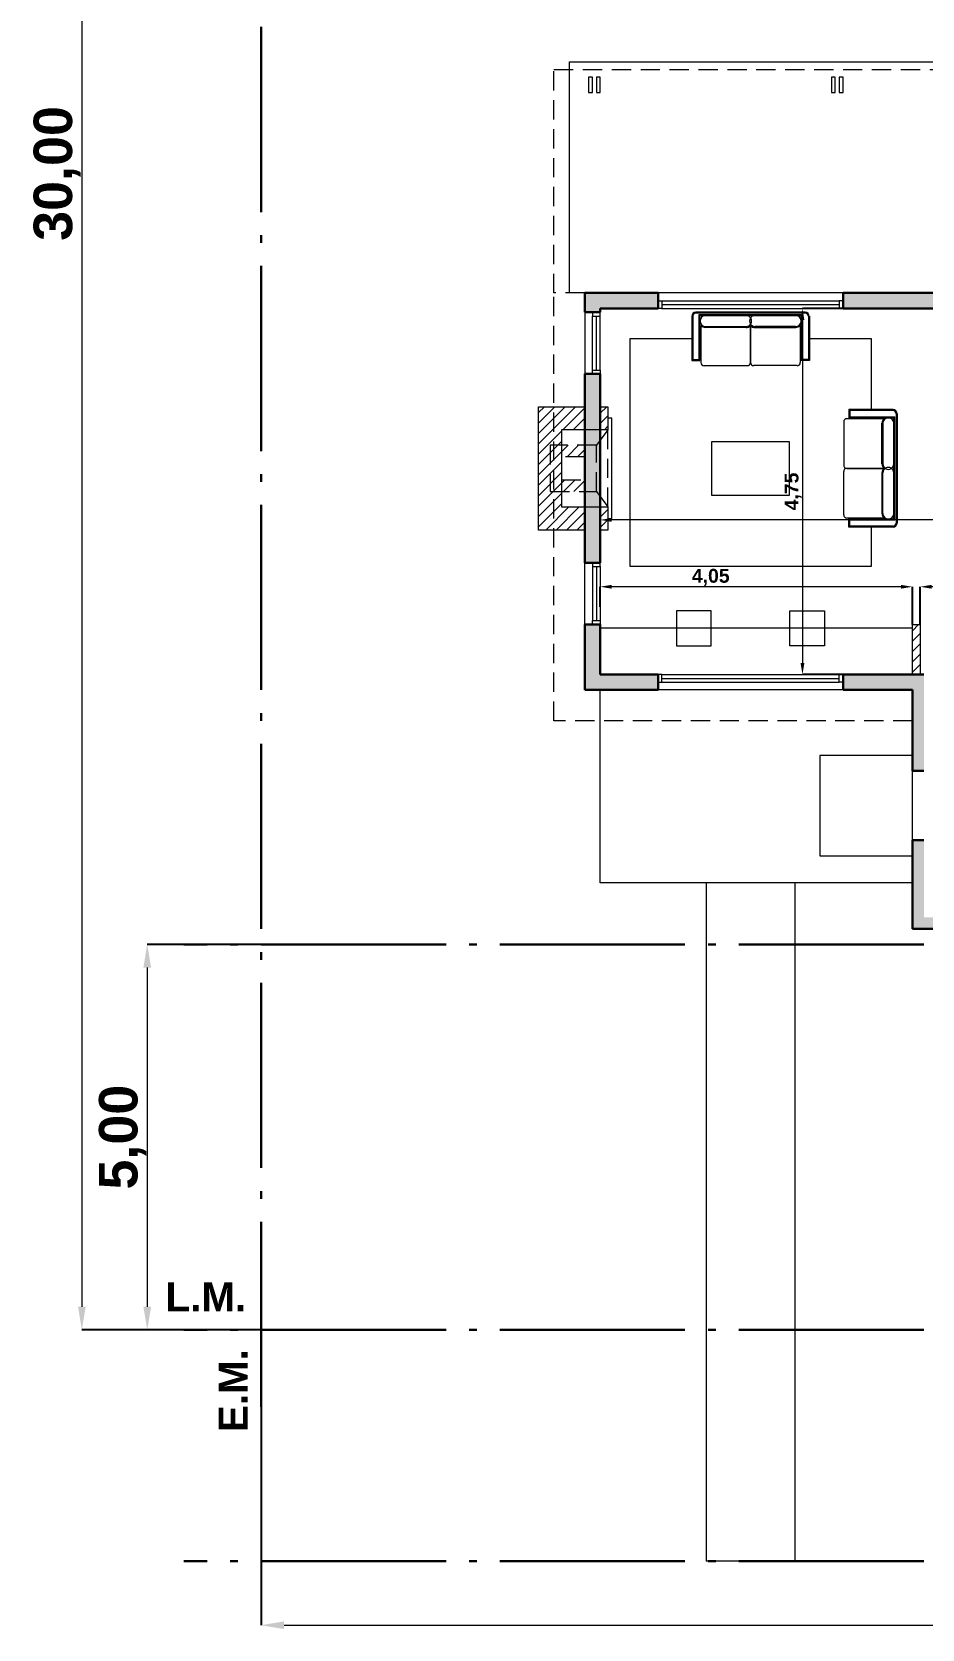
# Model space of a CAD drawing. Header units: millimetres. Extents: x 1434 to 1765, y 1396 to 1517.
# Drawn here: x 1595.98 to 1607.53, y 1478.21 to 1498.92 of the extents above; entities that cross this region are included whole.
import ezdxf

# ---------------------------------------------------------------- set-up
doc = ezdxf.new("R2010")
doc.units = ezdxf.units.MM
doc.linetypes.add('ACAD_ISO04W100', pattern=[30, 24, -3, 0, -3])
doc.linetypes.add('HIDDEN', pattern=[0.375, 0.25, -0.125])
for name, color, linetype, lineweight in [('0.1', 50, 'Continuous', 0), ('0.2', 40, 'Continuous', 20), ('0.3', 30, 'Continuous', 30), ('carpinterias', 140, 'Continuous', 9), ('cotas', 104, 'Continuous', 18), ('L.M.', 160, 'ACAD_ISO04W100', 30), ('nomenclatura', 41, 'Continuous', 18)]:
    doc.layers.add(name, color=color, linetype=linetype, lineweight=lineweight)
for name, color, linetype, lineweight, true_color in [('gris', 252, 'Continuous', 18, 0x696969), ('madera', 7, 'Continuous', 18, 0x997033), ('rojo muros', 7, 'Continuous', 18, 0xe60a62)]:
    doc.layers.add(name, color=color, linetype=linetype, lineweight=lineweight, true_color=true_color)
doc.styles.add('SANSSERIFBOLD', font='sasb____.pfb')
doc.styles.get("Standard").update_dxf_attribs({"font": 'arial.ttf'})
doc.dimstyles.new('ISO-25', dxfattribs={"dimtxt": 2.5, "dimasz": 2.5, "dimexe": 1.25, "dimexo": 0.625, "dimtad": 1, "dimtxsty": 'Standard', "dimcen": 2.5, "dimadec": 0, "dimazin": 0, "dimtfac": 1, "dimtmove": 0, "dimatfit": 3, "dimfxl": 1, "dimarcsym": 0})

# ---------------------------------------------------------------- blocks, each defined once
blk = doc.blocks.new('*D26')
at = {"layer": 'cotas', "color": 0, "linetype": 'Continuous', "lineweight": -2}
for p, q in [((1598.955, 1481.086), (1598.955, 1478.255)), ((1618.955, 1481.086), (1618.955, 1478.255))]:
    blk.add_line(p, q, dxfattribs=at)
at = {"layer": 'cotas', "color": 0, "linetype": 'Continuous', "lineweight": 9}
blk.add_line((1599.255, 1478.255), (1618.655, 1478.255), dxfattribs=at)
at = {"layer": 'cotas', "color": 0, "linetype": 'Continuous'}
for points in [[(1599.255, 1478.305), (1599.255, 1478.205), (1598.955, 1478.255)], [(1618.655, 1478.305), (1618.655, 1478.205), (1618.955, 1478.255)]]:
    blk.add_solid(points, dxfattribs=at)
at = {"layer": 'Defpoints', "color": 0, "linetype": 'Continuous'}
for p in [(1598.955, 1481.086), (1618.955, 1481.086), (1618.955, 1478.255)]:
    blk.add_point(p, dxfattribs=at)
at = {"layer": 'cotas', "linetype": 'Continuous', "insert": (1609.405, 1478.575), "char_height": 0.5, "attachment_point": 5, "style": 'SANSSERIFBOLD'}
blk.add_mtext('20,00', dxfattribs=at)
blk = doc.blocks.new('*D27')
at = {"layer": 'cotas', "color": 0, "linetype": 'Continuous', "lineweight": -2}
for p, q in [((1597.955, 1512.086), (1596.631, 1512.086)), ((1597.955, 1482.086), (1596.631, 1482.086))]:
    blk.add_line(p, q, dxfattribs=at)
at = {"layer": 'cotas', "color": 0, "linetype": 'Continuous', "lineweight": 9}
blk.add_line((1596.631, 1511.786), (1596.631, 1482.386), dxfattribs=at)
at = {"layer": 'cotas', "color": 0, "linetype": 'Continuous'}
for points in [[(1596.581, 1511.786), (1596.681, 1511.786), (1596.631, 1512.086)], [(1596.581, 1482.386), (1596.681, 1482.386), (1596.631, 1482.086)]]:
    blk.add_solid(points, dxfattribs=at)
at = {"layer": 'Defpoints', "color": 0, "linetype": 'Continuous'}
for p in [(1597.955, 1512.086), (1596.631, 1482.086), (1597.955, 1482.086)]:
    blk.add_point(p, dxfattribs=at)
at = {"layer": 'cotas', "linetype": 'Continuous', "insert": (1596.311, 1497.086), "char_height": 0.5, "attachment_point": 5, "rotation": 90, "style": 'SANSSERIFBOLD'}
blk.add_mtext('30,00', dxfattribs=at)
blk = doc.blocks.new('*D28')
at = {"layer": 'cotas', "color": 0, "linetype": 'Continuous', "lineweight": -2}
for p, q in [((1598.955, 1487.086), (1597.479, 1487.086)), ((1598.955, 1482.086), (1597.479, 1482.086))]:
    blk.add_line(p, q, dxfattribs=at)
at = {"layer": 'cotas', "color": 0, "linetype": 'Continuous', "lineweight": 9}
blk.add_line((1597.479, 1486.786), (1597.479, 1482.386), dxfattribs=at)
at = {"layer": 'cotas', "color": 0, "linetype": 'Continuous'}
for points in [[(1597.429, 1486.786), (1597.529, 1486.786), (1597.479, 1487.086)], [(1597.429, 1482.386), (1597.529, 1482.386), (1597.479, 1482.086)]]:
    blk.add_solid(points, dxfattribs=at)
at = {"layer": 'Defpoints', "color": 0, "linetype": 'Continuous'}
for p in [(1598.955, 1487.086), (1597.479, 1482.086), (1598.955, 1482.086)]:
    blk.add_point(p, dxfattribs=at)
at = {"layer": 'cotas', "linetype": 'Continuous', "insert": (1597.159, 1484.586), "char_height": 0.5, "attachment_point": 5, "rotation": 90, "style": 'SANSSERIFBOLD'}
blk.add_mtext('5,00', dxfattribs=at)
blk = doc.blocks.new('*D44')
at = {"layer": 'cotas', "color": 0, "linetype": 'Continuous', "lineweight": -2}
for p, q in [((1606.505, 1495.336), (1605.979, 1495.336)), ((1606.687, 1490.586), (1605.979, 1490.586))]:
    blk.add_line(p, q, dxfattribs=at)
at = {"layer": 'cotas', "color": 0, "linetype": 'Continuous', "lineweight": 9}
blk.add_line((1605.979, 1495.186), (1605.979, 1490.736), dxfattribs=at)
at = {"layer": 'cotas', "color": 0, "linetype": 'Continuous'}
for points in [[(1605.954, 1495.186), (1606.004, 1495.186), (1605.979, 1495.336)], [(1605.954, 1490.736), (1606.004, 1490.736), (1605.979, 1490.586)]]:
    blk.add_solid(points, dxfattribs=at)
at = {"layer": 'Defpoints', "color": 0, "linetype": 'Continuous'}
for p in [(1606.505, 1495.336), (1605.979, 1490.586), (1606.687, 1490.586)]:
    blk.add_point(p, dxfattribs=at)
at = {"layer": 'cotas', "linetype": 'Continuous', "insert": (1605.857, 1492.961), "char_height": 0.18, "attachment_point": 5, "rotation": 90, "style": 'SANSSERIFBOLD'}
blk.add_mtext('4,75', dxfattribs=at)
blk = doc.blocks.new('*D51')
at = {"layer": 'cotas', "color": 0, "linetype": 'Continuous', "lineweight": -2}
for p, q in [((1603.355, 1491.463), (1603.355, 1491.725)), ((1607.405, 1491.236), (1607.405, 1491.725))]:
    blk.add_line(p, q, dxfattribs=at)
at = {"layer": 'cotas', "color": 0, "linetype": 'Continuous', "lineweight": 9}
blk.add_line((1607.255, 1491.725), (1603.505, 1491.725), dxfattribs=at)
at = {"layer": 'cotas', "color": 0, "linetype": 'Continuous'}
for points in [[(1603.505, 1491.75), (1603.505, 1491.7), (1603.355, 1491.725)], [(1607.255, 1491.75), (1607.255, 1491.7), (1607.405, 1491.725)]]:
    blk.add_solid(points, dxfattribs=at)
at = {"layer": 'Defpoints', "color": 0, "linetype": 'Continuous'}
for p in [(1603.355, 1491.725), (1603.355, 1491.463), (1607.405, 1491.236)]:
    blk.add_point(p, dxfattribs=at)
at = {"layer": 'cotas', "linetype": 'Continuous', "insert": (1604.789, 1491.847), "char_height": 0.18, "attachment_point": 5, "style": 'SANSSERIFBOLD'}
blk.add_mtext('4,05', dxfattribs=at)
blk = doc.blocks.new('*D52')
at = {"layer": 'cotas', "color": 0, "linetype": 'Continuous', "lineweight": -2}
for p, q in [((1607.505, 1491.236), (1607.505, 1491.725)), ((1613.355, 1491.578), (1613.355, 1491.725))]:
    blk.add_line(p, q, dxfattribs=at)
at = {"layer": 'cotas', "color": 0, "linetype": 'Continuous', "lineweight": 9}
blk.add_line((1613.205, 1491.725), (1607.655, 1491.725), dxfattribs=at)
at = {"layer": 'cotas', "color": 0, "linetype": 'Continuous'}
for points in [[(1607.655, 1491.75), (1607.655, 1491.7), (1607.505, 1491.725)], [(1613.205, 1491.75), (1613.205, 1491.7), (1613.355, 1491.725)]]:
    blk.add_solid(points, dxfattribs=at)
at = {"layer": 'Defpoints', "color": 0, "linetype": 'Continuous'}
for p in [(1607.505, 1491.725), (1613.355, 1491.578), (1607.505, 1491.236)]:
    blk.add_point(p, dxfattribs=at)
at = {"layer": 'cotas', "linetype": 'Continuous', "insert": (1609.687, 1491.847), "char_height": 0.18, "attachment_point": 5, "style": 'SANSSERIFBOLD'}
blk.add_mtext('5,85', dxfattribs=at)
blk = doc.blocks.new('*D53')
at = {"layer": 'cotas', "color": 0, "linetype": 'Continuous', "lineweight": -2}
for p, q in [((1603.355, 1492.331), (1603.355, 1492.592)), ((1612.855, 1492.336), (1612.855, 1492.592))]:
    blk.add_line(p, q, dxfattribs=at)
at = {"layer": 'cotas', "color": 0, "linetype": 'Continuous', "lineweight": 9}
blk.add_line((1612.705, 1492.592), (1603.505, 1492.592), dxfattribs=at)
at = {"layer": 'cotas', "color": 0, "linetype": 'Continuous'}
for points in [[(1603.505, 1492.617), (1603.505, 1492.567), (1603.355, 1492.592)], [(1612.705, 1492.617), (1612.705, 1492.567), (1612.855, 1492.592)]]:
    blk.add_solid(points, dxfattribs=at)
at = {"layer": 'Defpoints', "color": 0, "linetype": 'Continuous'}
for p in [(1603.355, 1492.592), (1603.355, 1492.331), (1612.855, 1492.336)]:
    blk.add_point(p, dxfattribs=at)
at = {"layer": 'cotas', "linetype": 'Continuous', "insert": (1609.687, 1492.714), "char_height": 0.18, "attachment_point": 5, "style": 'SANSSERIFBOLD'}
blk.add_mtext('9,50', dxfattribs=at)

msp = doc.modelspace()

# ---------------------------------------------------------------- hatches: boundary and pattern name
at = {"layer": 'gris'}
h = msp.add_hatch(dxfattribs=at)
h.set_pattern_fill('LINE', color=256, scale=0.03, angle=45, style=0)
h.paths.add_polyline_path([(1611.255, 1489.436), (1610.505, 1489.436), (1610.505, 1489.336), (1611.255, 1489.336)])
h.paths.add_polyline_path([(1609.705, 1489.436), (1609.655, 1489.436), (1609.655, 1489.336), (1609.705, 1489.336)])
h.paths.add_polyline_path([(1607.505, 1491.236), (1607.405, 1491.236), (1607.405, 1490.586), (1607.505, 1490.586)])
at = {"layer": 'rojo muros'}
h = msp.add_hatch(color=256, dxfattribs=at)
h.paths.add_polyline_path([(1604.105, 1495.536), (1603.155, 1495.536), (1603.155, 1495.286), (1603.355, 1495.286), (1603.355, 1495.336), (1604.105, 1495.336)])
h.paths.add_polyline_path([(1607.755, 1495.536), (1606.505, 1495.536), (1606.505, 1495.336), (1607.755, 1495.336)])
h.paths.add_polyline_path([(1610.805, 1495.536), (1610.155, 1495.536), (1610.155, 1495.336), (1610.805, 1495.336)])
h.paths.add_polyline_path([(1613.055, 1495.536), (1612.805, 1495.536), (1612.805, 1495.336), (1612.855, 1495.336), (1612.855, 1495.286), (1613.055, 1495.286)])
h.paths.add_polyline_path([(1613.055, 1494.736), (1612.855, 1494.736), (1612.855, 1493.186), (1613.055, 1493.186)])
h.paths.add_polyline_path([(1613.555, 1492.336), (1613.055, 1492.336), (1613.055, 1492.386), (1612.855, 1492.386), (1612.855, 1492.336), (1610.755, 1492.336), (1610.755, 1492.186), (1613.355, 1492.186), (1613.355, 1491.386), (1613.555, 1491.386)])
h.paths.add_polyline_path([(1613.555, 1490.586), (1613.305, 1490.586), (1613.305, 1490.436), (1613.555, 1490.436)])
h.paths.add_polyline_path([(1613.305, 1490.586), (1613.255, 1490.586), (1613.255, 1490.486), (1613.28, 1490.486), (1613.28, 1490.436), (1613.305, 1490.436)])
h.paths.add_polyline_path([(1613.255, 1490.586), (1612.655, 1490.586), (1612.655, 1490.486), (1612.63, 1490.486), (1612.63, 1490.436), (1613.28, 1490.436), (1613.28, 1490.486), (1613.255, 1490.486)])
h.paths.add_polyline_path([(1612.655, 1490.586), (1612.605, 1490.586), (1612.605, 1490.508), (1612.622, 1490.436), (1612.63, 1490.436), (1612.63, 1490.486), (1612.655, 1490.486)])
h.paths.add_polyline_path([(1612.587, 1490.586), (1610.505, 1490.586), (1610.505, 1490.436), (1611.255, 1490.436), (1611.255, 1487.236), (1610.505, 1487.236), (1610.505, 1487.086), (1611.405, 1487.086), (1611.405, 1490.436), (1612.605, 1490.436), (1612.605, 1490.508)])
h.paths.add_polyline_path([(1609.705, 1487.236), (1609.655, 1487.236), (1609.655, 1490.436), (1609.705, 1490.436), (1609.705, 1490.586), (1608.405, 1490.586), (1608.405, 1490.436), (1609.505, 1490.436), (1609.505, 1487.436), (1608.83, 1487.436), (1608.83, 1487.286), (1609.505, 1487.286), (1609.505, 1487.086), (1609.705, 1487.086)])
h.paths.add_polyline_path([(1608.03, 1487.436), (1607.555, 1487.436), (1607.555, 1488.436), (1607.405, 1488.436), (1607.405, 1487.286), (1608.03, 1487.286)])
h.paths.add_polyline_path([(1607.555, 1490.386), (1607.555, 1490.586), (1606.505, 1490.586), (1606.505, 1490.386), (1607.405, 1490.386), (1607.405, 1489.336), (1607.555, 1489.336)])
h.paths.add_polyline_path([(1604.105, 1490.586), (1603.355, 1490.586), (1603.355, 1491.236), (1603.155, 1491.236), (1603.155, 1490.386), (1604.105, 1490.386)])
h.paths.add_polyline_path([(1603.355, 1492.761), (1603.155, 1492.761), (1603.155, 1492.036), (1603.355, 1492.036)])
h.paths.add_polyline_path([(1603.355, 1492.894), (1603.305, 1492.961), (1603.155, 1492.961), (1603.155, 1492.761), (1603.355, 1492.761)])
h.paths.add_polyline_path([(1603.305, 1493.561), (1603.155, 1493.561), (1603.155, 1492.961), (1603.305, 1492.961)])
h.paths.add_polyline_path([(1603.355, 1493.628), (1603.305, 1493.561), (1603.305, 1492.961), (1603.355, 1492.894)])
h.paths.add_polyline_path([(1603.355, 1493.761), (1603.155, 1493.761), (1603.155, 1493.561), (1603.305, 1493.561), (1603.355, 1493.628)])
h.paths.add_polyline_path([(1603.355, 1494.486), (1603.155, 1494.486), (1603.155, 1493.761), (1603.355, 1493.761)])
h = msp.add_hatch(dxfattribs=at)
h.set_pattern_fill('LINE', color=256, scale=0.03, angle=45, style=0)
h.paths.add_polyline_path([(1603.455, 1494.061), (1603.355, 1494.061), (1603.355, 1493.761), (1603.455, 1493.761)])
h.paths.add_polyline_path([(1603.455, 1492.761), (1603.355, 1492.761), (1603.355, 1492.461), (1603.455, 1492.461)])
h.paths.add_polyline_path([(1603.155, 1492.461), (1603.155, 1492.761), (1602.855, 1492.761), (1602.855, 1492.961), (1602.755, 1492.961), (1602.755, 1492.461)])
h.paths.add_polyline_path([(1602.755, 1492.961), (1602.705, 1492.961), (1602.705, 1493.561), (1602.755, 1493.561), (1602.755, 1494.061), (1602.555, 1494.061), (1602.555, 1492.461), (1602.755, 1492.461)])
h.paths.add_polyline_path([(1602.705, 1492.961), (1602.755, 1492.961), (1602.755, 1493.561), (1602.705, 1493.561)], flags=16)
h.paths.add_polyline_path([(1602.755, 1492.961), (1602.855, 1492.961), (1602.855, 1493.561), (1602.755, 1493.561)])
h.paths.add_polyline_path([(1603.155, 1493.411), (1603.155, 1493.561), (1602.855, 1493.561), (1602.855, 1493.411)])
h.paths.add_polyline_path([(1603.155, 1492.961), (1603.155, 1493.111), (1602.855, 1493.111), (1602.855, 1492.961)])
h.paths.add_polyline_path([(1603.155, 1493.761), (1603.155, 1494.061), (1602.755, 1494.061), (1602.755, 1493.561), (1602.855, 1493.561), (1602.855, 1493.761)])

# ---------------------------------------------------------------- linework, layer by layer
at = {"layer": '0.1', "linetype": 'HIDDEN'}
for p, q in [((1602.755, 1495.536), (1602.755, 1498.436)), ((1602.755, 1498.436), (1618.955, 1498.436)), ((1602.755, 1489.986), (1602.755, 1495.536)), ((1603.155, 1495.536), (1602.755, 1495.536)), ((1607.405, 1489.986), (1602.755, 1489.986))]:
    msp.add_line(p, q, dxfattribs=at)
at = {"layer": '0.1'}
for p, q in [((1606.505, 1495.536), (1604.105, 1495.536)), ((1603.155, 1495.286), (1603.155, 1494.486)), ((1603.155, 1491.236), (1603.155, 1492.036)), ((1606.505, 1490.386), (1604.105, 1490.386))]:
    msp.add_line(p, q, dxfattribs=at)
at = {"layer": '0.2'}
for p, q in [((1607.405, 1490.586), (1607.405, 1491.236)), ((1607.405, 1491.236), (1607.505, 1491.236)), ((1607.505, 1491.236), (1607.505, 1490.586))]:
    msp.add_line(p, q, dxfattribs=at)
at = {"layer": '0.3'}
for p, q in [((1603.155, 1495.536), (1604.105, 1495.536)), ((1603.155, 1495.286), (1603.155, 1495.536)), ((1604.105, 1495.336), (1604.105, 1495.536)), ((1606.505, 1495.336), (1606.505, 1495.536)), ((1606.505, 1495.536), (1607.755, 1495.536)), ((1603.355, 1495.336), (1604.105, 1495.336)), ((1603.355, 1495.286), (1603.355, 1495.336)), ((1606.505, 1495.336), (1607.755, 1495.336)), ((1603.355, 1495.286), (1603.155, 1495.286)), ((1603.355, 1494.486), (1603.155, 1494.486)), ((1603.155, 1492.036), (1603.155, 1494.486)), ((1603.355, 1492.036), (1603.355, 1494.486)), ((1603.355, 1492.036), (1603.155, 1492.036)), ((1603.155, 1490.386), (1603.155, 1491.236)), ((1603.355, 1491.236), (1603.155, 1491.236)), ((1603.355, 1490.586), (1603.355, 1491.236)), ((1604.105, 1490.586), (1603.355, 1490.586)), ((1604.105, 1490.586), (1604.105, 1490.386)), ((1607.555, 1490.586), (1606.505, 1490.586)), ((1606.505, 1490.586), (1606.505, 1490.386)), ((1604.105, 1490.386), (1603.155, 1490.386)), ((1607.405, 1490.386), (1606.505, 1490.386)), ((1607.405, 1489.336), (1607.405, 1490.386)), ((1607.555, 1489.336), (1607.405, 1489.336)), ((1607.555, 1488.436), (1607.405, 1488.436)), ((1607.405, 1488.436), (1607.405, 1487.286)), ((1607.405, 1487.286), (1608.03, 1487.286))]:
    msp.add_line(p, q, dxfattribs=at)
at = {"layer": 'carpinterias'}
for p, q in [((1604.155, 1495.436), (1606.455, 1495.436)), ((1604.155, 1495.386), (1606.455, 1495.386)), ((1604.155, 1495.336), (1606.455, 1495.336)), ((1603.255, 1494.536), (1603.255, 1495.236)), ((1603.305, 1494.536), (1603.305, 1495.236)), ((1603.355, 1494.536), (1603.355, 1495.236)), ((1603.255, 1491.986), (1603.255, 1491.286)), ((1603.305, 1491.986), (1603.305, 1491.286)), ((1603.355, 1491.986), (1603.355, 1491.286)), ((1604.155, 1490.586), (1606.455, 1490.586)), ((1604.155, 1490.536), (1606.455, 1490.536)), ((1604.155, 1490.486), (1606.455, 1490.486))]:
    msp.add_line(p, q, dxfattribs=at)
for points in [[(1604.155, 1495.336), (1604.105, 1495.336), (1604.105, 1495.436), (1604.155, 1495.436)], [(1606.455, 1495.336), (1606.505, 1495.336), (1606.505, 1495.436), (1606.455, 1495.436)], [(1603.355, 1495.236), (1603.355, 1495.286), (1603.255, 1495.286), (1603.255, 1495.236)], [(1603.355, 1494.536), (1603.355, 1494.486), (1603.255, 1494.486), (1603.255, 1494.536)], [(1603.355, 1491.986), (1603.355, 1492.036), (1603.255, 1492.036), (1603.255, 1491.986)], [(1603.355, 1491.286), (1603.355, 1491.236), (1603.255, 1491.236), (1603.255, 1491.286)], [(1604.155, 1490.586), (1604.105, 1490.586), (1604.105, 1490.486), (1604.155, 1490.486)], [(1606.455, 1490.586), (1606.505, 1490.586), (1606.505, 1490.486), (1606.455, 1490.486)]]:
    msp.add_lwpolyline(points, close=True, dxfattribs=at)
at = {"layer": 'gris'}
for p, q in [((1602.955, 1498.536), (1618.955, 1498.536)), ((1602.955, 1495.536), (1602.955, 1498.536)), ((1603.155, 1495.536), (1602.955, 1495.536)), ((1604.543, 1495.233), (1604.543, 1494.659)), ((1604.555, 1495.233), (1604.555, 1494.672)), ((1606.014, 1495.286), (1604.596, 1495.286)), ((1606.014, 1495.274), (1604.596, 1495.274)), ((1604.637, 1495.172), (1604.637, 1495.255)), ((1604.637, 1495.255), (1605.973, 1495.255)), ((1604.637, 1494.672), (1604.637, 1495.172)), ((1604.649, 1495.172), (1604.649, 1495.243)), ((1604.649, 1495.243), (1605.961, 1495.243)), ((1604.649, 1494.659), (1604.649, 1495.172)), ((1604.661, 1495.113), (1604.661, 1494.659)), ((1605.247, 1495.243), (1604.72, 1495.243)), ((1605.305, 1495.113), (1605.305, 1494.659)), ((1605.305, 1494.634), (1605.305, 1495.113)), ((1605.305, 1495.113), (1605.305, 1494.659)), ((1605.305, 1494.634), (1605.305, 1495.113)), ((1605.791, 1495.243), (1605.364, 1495.243)), ((1605.364, 1495.243), (1605.89, 1495.243)), ((1605.949, 1495.113), (1605.949, 1494.659)), ((1605.961, 1495.172), (1605.961, 1495.243)), ((1605.961, 1494.659), (1605.961, 1495.172)), ((1605.973, 1495.172), (1605.973, 1495.255)), ((1605.973, 1494.672), (1605.973, 1495.172)), ((1606.056, 1495.233), (1606.056, 1494.672)), ((1606.068, 1495.233), (1606.068, 1494.659)), ((1604.72, 1495.1), (1605.246, 1495.1)), ((1605.246, 1495.088), (1604.72, 1495.088)), ((1605.89, 1495.1), (1605.364, 1495.1)), ((1605.364, 1495.088), (1605.891, 1495.088)), ((1604.543, 1494.659), (1604.649, 1494.659)), ((1604.555, 1494.672), (1604.637, 1494.672)), ((1604.661, 1494.659), (1604.661, 1494.634)), ((1604.701, 1494.593), (1605.263, 1494.593)), ((1605.305, 1494.659), (1605.305, 1494.634)), ((1605.305, 1494.659), (1605.305, 1494.634)), ((1605.909, 1494.593), (1605.347, 1494.593)), ((1605.949, 1494.659), (1605.949, 1494.634)), ((1606.068, 1494.659), (1605.961, 1494.659)), ((1606.056, 1494.672), (1605.973, 1494.672)), ((1602.555, 1492.461), (1602.555, 1494.061)), ((1602.555, 1494.061), (1603.155, 1494.061)), ((1603.355, 1494.061), (1603.455, 1494.061)), ((1603.455, 1494.061), (1603.455, 1493.761)), ((1603.505, 1493.911), (1603.455, 1493.911)), ((1603.505, 1492.611), (1603.505, 1493.911)), ((1606.514, 1493.865), (1606.514, 1493.303)), ((1606.581, 1493.905), (1606.556, 1493.905)), ((1607.154, 1494.023), (1606.581, 1494.023)), ((1606.581, 1494.023), (1606.581, 1493.917)), ((1606.581, 1493.917), (1607.094, 1493.917)), ((1607.034, 1493.905), (1606.581, 1493.905)), ((1607.154, 1494.011), (1606.593, 1494.011)), ((1606.593, 1494.011), (1606.593, 1493.929)), ((1606.593, 1493.929), (1607.094, 1493.929)), ((1607.094, 1493.929), (1607.177, 1493.929)), ((1607.094, 1493.917), (1607.165, 1493.917)), ((1607.165, 1492.605), (1607.165, 1493.917)), ((1607.177, 1492.593), (1607.177, 1493.929)), ((1607.195, 1493.97), (1607.195, 1492.552)), ((1607.208, 1493.97), (1607.208, 1492.552)), ((1603.455, 1493.761), (1602.855, 1493.761)), ((1602.855, 1493.761), (1602.855, 1492.761)), ((1607.01, 1493.32), (1607.01, 1493.846)), ((1607.022, 1493.846), (1607.022, 1493.32)), ((1607.165, 1493.319), (1607.165, 1493.846)), ((1607.165, 1493.746), (1607.165, 1493.32)), ((1604.805, 1492.911), (1604.805, 1493.611)), ((1604.805, 1493.611), (1605.805, 1493.611)), ((1605.805, 1493.611), (1605.805, 1492.911)), ((1606.581, 1493.261), (1606.556, 1493.261)), ((1606.556, 1493.261), (1607.034, 1493.261)), ((1606.581, 1493.261), (1606.556, 1493.261)), ((1606.556, 1493.261), (1607.034, 1493.261)), ((1607.034, 1493.261), (1606.581, 1493.261)), ((1607.034, 1493.261), (1606.581, 1493.261)), ((1606.514, 1492.657), (1606.514, 1493.219)), ((1607.01, 1493.202), (1607.01, 1492.676)), ((1607.022, 1492.676), (1607.022, 1493.202)), ((1607.165, 1493.202), (1607.165, 1492.676)), ((1605.805, 1492.911), (1604.805, 1492.911)), ((1602.855, 1492.761), (1603.455, 1492.761)), ((1603.455, 1492.761), (1603.455, 1492.461)), ((1603.155, 1492.461), (1602.555, 1492.461)), ((1603.455, 1492.461), (1603.355, 1492.461)), ((1603.455, 1492.611), (1603.505, 1492.611)), ((1606.581, 1492.617), (1606.556, 1492.617)), ((1607.034, 1492.617), (1606.581, 1492.617)), ((1606.581, 1492.498), (1606.581, 1492.605)), ((1606.581, 1492.605), (1607.094, 1492.605)), ((1607.154, 1492.498), (1606.581, 1492.498)), ((1606.593, 1492.511), (1606.593, 1492.593)), ((1606.593, 1492.593), (1607.094, 1492.593)), ((1607.154, 1492.511), (1606.593, 1492.511)), ((1607.094, 1492.605), (1607.165, 1492.605)), ((1607.094, 1492.593), (1607.177, 1492.593)), ((1607.405, 1491.186), (1603.355, 1491.186)), ((1603.355, 1487.886), (1603.355, 1490.386)), ((1607.405, 1488.436), (1607.405, 1489.336)), ((1607.405, 1487.886), (1603.355, 1487.886)), ((1604.73, 1487.886), (1604.73, 1479.086)), ((1605.88, 1487.886), (1605.88, 1479.086)), ((1605.88, 1479.086), (1604.73, 1479.086))]:
    msp.add_line(p, q, dxfattribs=at)
at = {"layer": 'gris', "linetype": 'HIDDEN'}
for p, q in [((1603.455, 1493.761), (1603.305, 1493.561)), ((1603.455, 1492.761), (1603.455, 1493.761)), ((1603.305, 1492.961), (1603.455, 1492.761))]:
    msp.add_line(p, q, dxfattribs=at)
at = {"layer": 'gris'}
for points in [[(1603.743, 1491.986), (1603.743, 1491.986), (1603.743, 1494.946), (1604.543, 1494.946)], [(1606.068, 1494.946), (1606.868, 1494.946), (1606.868, 1494.023)], [(1606.868, 1492.498), (1606.868, 1491.986), (1603.743, 1491.986)], [(1607.405, 1489.536), (1606.205, 1489.536), (1606.205, 1488.236), (1607.405, 1488.236)]]:
    msp.add_lwpolyline(points, dxfattribs=at)
at = {"layer": 'gris', "linetype": 'HIDDEN'}
for points in [[(1603.305, 1493.561), (1602.705, 1493.561), (1602.705, 1492.961), (1603.305, 1492.961)], [(1603.155, 1493.411), (1602.855, 1493.411), (1602.855, 1493.111), (1603.155, 1493.111)]]:
    msp.add_lwpolyline(points, close=True, dxfattribs=at)
at = {"layer": 'gris'}
for points in [[(1604.345, 1490.961), (1604.795, 1490.961), (1604.795, 1491.411), (1604.345, 1491.411)], [(1606.266, 1490.961), (1605.816, 1490.961), (1605.816, 1491.411), (1606.266, 1491.411)]]:
    msp.add_lwpolyline(points, close=True, dxfattribs=at)
for centre, radius, start, end in [((1604.596, 1495.233), 0.0533, 90, 180), ((1604.596, 1495.233), 0.0411, 90, 180), ((1604.721, 1495.172), 0.0712, 90.2012, 269.5284), ((1604.72, 1495.172), 0.0833, 224.8755, 269.8645), ((1605.247, 1495.172), 0.0712, 269.7587, 89.9709), ((1605.248, 1495.168), 0.0801, 269.1097, 316.0707), ((1605.364, 1495.172), 0.0712, 90.0291, 270.2413), ((1605.363, 1495.168), 0.0801, 223.9293, 270.8903), ((1605.89, 1495.172), 0.0712, 270.4716, 89.7988), ((1605.89, 1495.172), 0.0833, 270.1355, 315.1245), ((1606.014, 1495.233), 0.0533, 0, 90), ((1606.014, 1495.233), 0.0411, 0, 90), ((1604.701, 1494.632), 0.0396, 177.6699, 270.7721), ((1605.264, 1494.634), 0.0408, 268.1306, 0.6213), ((1605.346, 1494.634), 0.0408, 179.3787, 271.8694), ((1605.91, 1494.632), 0.0396, 269.2279, 2.3301), ((1606.554, 1493.865), 0.0396, 87.6699, 180.7721), ((1607.093, 1493.846), 0.0833, 134.8755, 179.8645), ((1607.093, 1493.846), 0.0712, 0.2012, 179.5284), ((1607.154, 1493.97), 0.0533, 360, 90), ((1607.154, 1493.97), 0.0411, 360, 90), ((1606.555, 1493.302), 0.0408, 178.1306, 270.6213), ((1606.555, 1493.22), 0.0408, 89.3787, 181.8694), ((1607.09, 1493.319), 0.0801, 179.1097, 226.0707), ((1607.09, 1493.203), 0.0801, 133.9293, 180.8903), ((1607.093, 1493.319), 0.0712, 179.7587, 359.9709), ((1607.093, 1493.202), 0.0712, 0.0291, 180.2413), ((1606.554, 1492.656), 0.0396, 179.2279, 272.3301), ((1607.093, 1492.676), 0.0833, 180.1355, 225.1245), ((1607.093, 1492.676), 0.0712, 180.4716, 359.7988), ((1607.154, 1492.552), 0.0411, 270, 0), ((1607.154, 1492.552), 0.0533, 270, 0)]:
    msp.add_arc(centre, radius, start, end, dxfattribs=at)
at = {"layer": 'L.M.', "ltscale": 0.1}
for p, q in [((1598.955, 1481.086), (1598.955, 1513.086)), ((1619.955, 1482.086), (1597.955, 1482.086))]:
    msp.add_line(p, q, dxfattribs=at)
at = {"layer": 'L.M.', "color": 253, "ltscale": 0.1}
msp.add_line((1619.955, 1487.086), (1597.955, 1487.086), dxfattribs=at)
at = {"layer": 'L.M.', "color": 1, "ltscale": 0.1}
msp.add_line((1619.955, 1479.086), (1597.955, 1479.086), dxfattribs=at)
at = {"layer": 'madera'}
for points in [[(1603.255, 1498.136), (1603.255, 1498.336), (1603.205, 1498.336), (1603.205, 1498.136)], [(1603.355, 1498.136), (1603.355, 1498.336), (1603.305, 1498.336), (1603.305, 1498.136)], [(1606.405, 1498.136), (1606.405, 1498.336), (1606.355, 1498.336), (1606.355, 1498.136)], [(1606.505, 1498.136), (1606.505, 1498.336), (1606.455, 1498.336), (1606.455, 1498.136)]]:
    msp.add_lwpolyline(points, close=True, dxfattribs=at)

# ---------------------------------------------------------------- texts
at = {"layer": 'nomenclatura', "linetype": 'Continuous', "style": 'SANSSERIFBOLD'}
msp.add_text('L.M.', height=0.375, dxfattribs=at).set_placement((1597.715, 1482.328))
msp.add_text('E.M.', height=0.375, rotation=90, dxfattribs=at).set_placement((1598.782, 1480.76))

# ---------------------------------------------------------------- dimensions: what is measured, and where the dimension line sits
at = {"layer": 'cotas', "linetype": 'Continuous'}
for base, p1, p2, angle, override, picture, middle in [((1596.631, 1482.086), (1597.955, 1512.086), (1597.955, 1482.086), 90, {"dimtxt": 0.5, "dimasz": 0.3, "dimexe": 0, "dimexo": 0, "dimgap": 0.01, "dimzin": 0, "dimtxsty": 'SANSSERIFBOLD', "dimclrt": 256, "dimlwd": 9}, '*D27', (1596.631, 1497.086)), ((1605.979, 1490.586), (1606.505, 1495.336), (1606.687, 1490.586), 90, {"dimtxt": 0.18, "dimasz": 0.15, "dimexe": 0, "dimexo": 0, "dimgap": 0.01, "dimzin": 0, "dimtxsty": 'SANSSERIFBOLD', "dimclrt": 256, "dimlwd": 9}, '*D44', (1605.979, 1492.961)), ((1597.479, 1482.086), (1598.955, 1487.086), (1598.955, 1482.086), 90, {"dimtxt": 0.5, "dimasz": 0.3, "dimexe": 0, "dimexo": 0, "dimgap": 0.01, "dimzin": 0, "dimtxsty": 'SANSSERIFBOLD', "dimclrt": 256, "dimlwd": 9}, '*D28', (1597.479, 1484.586)), ((1618.955, 1478.255), (1598.955, 1481.086), (1618.955, 1481.086), 180, {"dimtxt": 0.5, "dimasz": 0.3, "dimexe": 0, "dimexo": 0, "dimgap": 0.01, "dimzin": 0, "dimtxsty": 'SANSSERIFBOLD', "dimclrt": 256, "dimlwd": 9}, '*D26', (1609.405, 1478.255))]:
    dim = msp.add_linear_dim(base=base, p1=p1, p2=p2, angle=angle, dimstyle='ISO-25', override=override, dxfattribs=at)
    dim.commit()
    dim.dimension.update_dxf_attribs({"geometry": picture, "text_midpoint": middle, "dimtype": 160})
for base, p1, p2, picture, middle in [((1603.355, 1492.592), (1612.855, 1492.336), (1603.355, 1492.331), '*D53', (1609.687, 1492.592)), ((1603.355, 1491.725), (1607.405, 1491.236), (1603.355, 1491.463), '*D51', (1604.789, 1491.725)), ((1607.505, 1491.725), (1613.355, 1491.578), (1607.505, 1491.236), '*D52', (1609.687, 1491.725))]:
    dim = msp.add_linear_dim(base=base, p1=p1, p2=p2, dimstyle='ISO-25', override={"dimtxt": 0.18, "dimasz": 0.15, "dimexe": 0, "dimexo": 0, "dimgap": 0.01, "dimzin": 0, "dimtxsty": 'SANSSERIFBOLD', "dimclrt": 256, "dimlwd": 9}, dxfattribs=at)
    dim.commit()
    dim.dimension.update_dxf_attribs({"geometry": picture, "text_midpoint": middle, "dimtype": 160})

doc.saveas('drawing.dxf')
